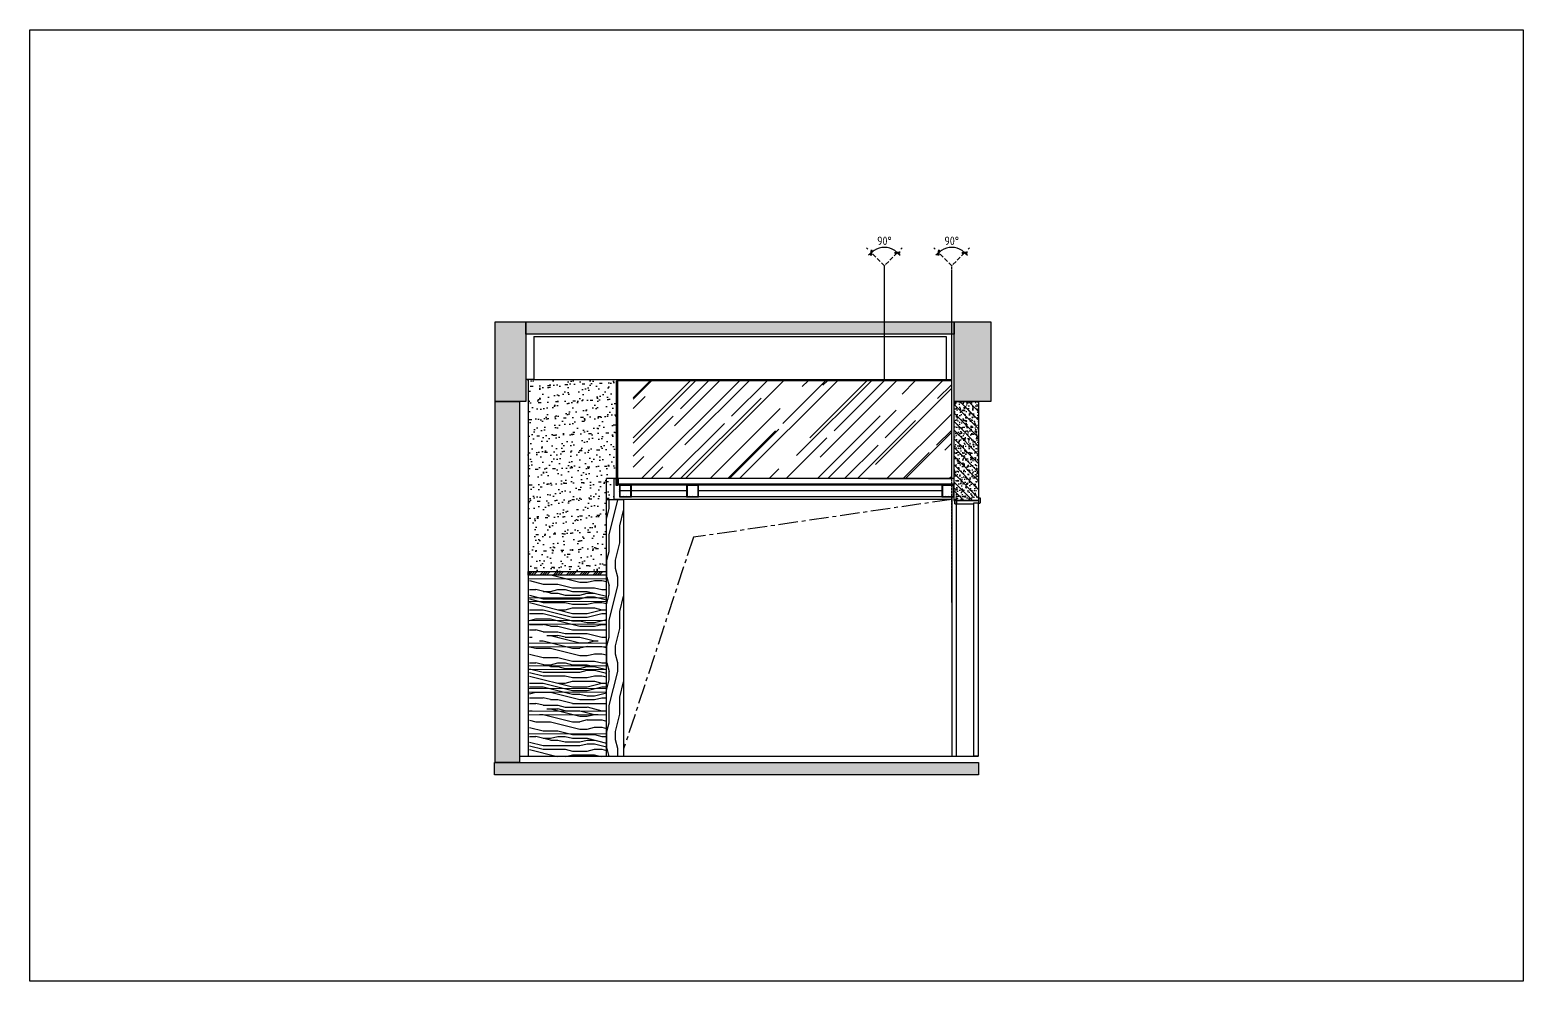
# Model space of a CAD drawing. Header units: millimetres. Extents: x -94739 to 67223, y -48947 to 34737.
# Drawn here: x -30461 to -18262, y -48944 to -41171 of the extents above; entities that cross this region are included whole.
import ezdxf

# ---------------------------------------------------------------- set-up
doc = ezdxf.new("R2010")
doc.units = ezdxf.units.MM
doc.set_wipeout_variables(frame=1)
for name, pattern in [('$1$CENTER', [50.8, 31.75, -6.35, 6.35, -6.35]), ('CENTER2', [28.575, 19.05, -3.175, 3.175, -3.175]), ('DASH', [0.35, 0.25, -0.1])]:
    doc.linetypes.add(name, pattern=pattern)
doc.layers.get('Defpoints').update_dxf_attribs({"color": 250})
for name, color, linetype in [('!PboDT-填充', 250, 'Continuous'), ('!PboDT-填充(点)', 33, 'Continuous'), ('!PboDT-看线', 30, 'Continuous'), ('!PboDT-细线', 134, 'Continuous'), ('_0', 7, 'Continuous'), ('BS-门套', 60, 'Continuous'), ('DOTE', 136, 'CENTER2'), ('DT-常规填充', 250, 'Continuous'), ('DT-深灰填充', 251, 'Continuous'), ('DT-通用', 200, 'Continuous'), ('EL-DIM', 50, 'Continuous'), ('EL-通用', 200, 'Continuous'), ('FF-门', 60, 'Continuous'), ('Xline', 6, 'Continuous'), ('墙体填充', 7, 'Continuous')]:
    doc.layers.add(name, color=color, linetype=linetype)
doc.layers.add('DT-备用', color=7, linetype='Continuous', lineweight=0)
doc.styles.add('CCD-DIM', font='archs.shx')
doc.dimstyles.new('CCD_DIM_40', dxfattribs={"dimscale": 40, "dimtxt": 2.5, "dimasz": 1, "dimexe": 2, "dimexo": 1.5, "dimgap": 0.6, "dimtad": 1, "dimdec": 0, "dimzin": 12, "dimdsep": 46, "dimtxsty": 'CCD-DIM', "dimblk": 'CCD_Dimension_Tick', "dimcen": 0.125, "dimclrd": 44, "dimclre": 44, "dimclrt": 50, "dimadec": 0, "dimazin": 0, "dimtfac": 1, "dimtdec": 0, "dimtix": 1, "dimtmove": 2, "dimatfit": 3, "dimldrblk": 'CCD_Leader_Dot', "dimfxl": 1, "dimtvp": 1, "dimtolj": 1, "dimtzin": 0, "dimarcsym": 0})

# ---------------------------------------------------------------- blocks, each defined once
blk = doc.blocks.new('*U643')
at = {"layer": 'DT-深灰填充'}
blk.add_hatch(color=256, dxfattribs=at).paths.add_polyline_path([(0, -650), (250, -650), (250, 0), (0, 0)])
at = {"layer": 'DT-通用', "color": 200, "ltscale": 10}
blk.add_lwpolyline([(0, -650), (250, -650), (250, 0), (0, 0)], close=True, dxfattribs=at)
blk = doc.blocks.new('*U177')
at = {"layer": 'DT-深灰填充'}
blk.add_hatch(color=256, dxfattribs=at).paths.add_polyline_path([(0, -650), (300, -650), (300, 0), (0, 0)])
at = {"layer": 'DT-通用', "color": 200, "ltscale": 10}
blk.add_lwpolyline([(0, -650), (300, -650), (300, 0), (0, 0)], close=True, dxfattribs=at)
blk = doc.blocks.new('*U641')
at = {"layer": 'DT-深灰填充'}
blk.add_hatch(color=256, dxfattribs=at).paths.add_polyline_path([(0, -100), (3500, -100), (3500, 0), (0, 0)])
at = {"layer": 'DT-通用', "color": 200, "ltscale": 10}
blk.add_lwpolyline([(0, -100), (3500, -100), (3500, 0), (0, 0)], close=True, dxfattribs=at)
blk = doc.blocks.new('*U645')
at = {"layer": 'DT-深灰填充'}
blk.add_hatch(color=256, dxfattribs=at).paths.add_polyline_path([(0, -100), (3956, -100), (3956, 0), (0, 0)])
at = {"layer": 'DT-通用', "color": 200, "ltscale": 10}
blk.add_lwpolyline([(0, -100), (3956, -100), (3956, 0), (0, 0)], close=True, dxfattribs=at)
blk = doc.blocks.new('*U644')
at = {"layer": 'DT-常规填充'}
h = blk.add_hatch(dxfattribs=at)
h.set_pattern_fill('钢筋混凝土', color=256, scale=10, style=0, pattern_type=2)
h.set_pattern_definition([(45, (-188549.607, 177996.64), (-35.355339, 35.355339), []), (50, (-188549.61, 177996.64), (71.726018, -6.275213), [7.5, -82.5]), (355, (-188549.61, 177996.64), (-13.875133, 75.219213), [6, -66]), (100.4514, (-188543.63, 177996.12), (57.850938, 68.943954), [6.37402, -70.114211]), (46.1842, (-188549.61, 178016.64), (106.724105, -16.5519), [11.25, -123.75]), (96.6356, (-188540.71, 178015.26), (93.46627, 97.411787), [9.56103, -105.1713]), (351.1842, (-188549.61, 178016.64), (93.466195, 97.41186), [9, -99]), (21, (-188539.61, 178011.64), (59.690705, -40.261889), [7.5, -82.5]), (326, (-188539.61, 178011.64), (24.331533, 72.515005), [6, -66]), (71.4514, (-188534.63, 178008.29), (84.022263, 32.25305), [6.37402, -70.114211]), (37.5, (-188549.607, 177996.642), (1.2159855, 33.2893854), [0.5, -65.2, 0.5, -67, 0.5, -66.25]), (7.5, (-188549.607, 177996.642), (26.3069537, 39.441171), [0.5, -38.2, 0.5, -63.7, 0.5, -25.25]), (327.5, (-188571.907, 177996.642), (53.3822436, -2.2554872), [0.5, -25, 0.5, -78, 0.5, -103.5]), (317.5, (-188581.907, 177996.64), (58.318617, 10.010498), [0.5, -32.5, 0.5, -51.8, 0.5, -73.5])])
h.paths.add_polyline_path([(-2950, 200), (0, 200), (0, 0), (-2950, 0)])
at = {"layer": 'DT-通用', "color": 200, "ltscale": 10}
blk.add_lwpolyline([(-2950, 200), (0, 200), (0, 0), (-2950, 0)], close=True, dxfattribs=at)
blk = doc.blocks.new('*U181')
at = {"layer": 'DT-常规填充'}
h = blk.add_hatch(dxfattribs=at)
h.set_pattern_fill('钢筋混凝土', color=256, scale=10, style=0, pattern_type=2)
h.set_pattern_definition([(45, (-186409.607, 177996.64), (-35.355339, 35.355339), []), (50, (-186409.61, 177996.64), (71.726018, -6.275213), [7.5, -82.5]), (355, (-186409.61, 177996.64), (-13.875133, 75.219213), [6, -66]), (100.4514, (-186403.63, 177996.12), (57.850938, 68.943954), [6.37402, -70.114211]), (46.1842, (-186409.61, 178016.64), (106.724105, -16.5519), [11.25, -123.75]), (96.6356, (-186400.71, 178015.26), (93.46627, 97.411787), [9.56103, -105.1713]), (351.1842, (-186409.61, 178016.64), (93.466195, 97.41186), [9, -99]), (21, (-186399.61, 178011.64), (59.690705, -40.261889), [7.5, -82.5]), (326, (-186399.61, 178011.64), (24.331533, 72.515005), [6, -66]), (71.4514, (-186394.63, 178008.285), (84.022263, 32.25305), [6.37402, -70.114211]), (37.5, (-186409.607, 177996.64), (1.2159855, 33.2893854), [0.5, -65.2, 0.5, -67, 0.5, -66.25]), (7.5, (-186409.607, 177996.64), (26.3069537, 39.441171), [0.5, -38.2, 0.5, -63.7, 0.5, -25.25]), (327.5, (-186431.907, 177996.64), (53.3822436, -2.2554872), [0.5, -25, 0.5, -78, 0.5, -103.5]), (317.5, (-186441.907, 177996.64), (58.318617, 10.010498), [0.5, -32.5, 0.5, -51.8, 0.5, -73.5])])
h.paths.add_polyline_path([(-810, 200), (0, 200), (0, 0), (-810, 0)])
at = {"layer": 'DT-通用', "color": 200, "ltscale": 10}
blk.add_lwpolyline([(-810, 200), (0, 200), (0, 0), (-810, 0)], close=True, dxfattribs=at)
blk = doc.blocks.new('*U204')
at = {"layer": 'BS-门套', "color": 250}
blk.add_line((-180, -2088), (-180, -30), dxfattribs=at)
at = {"layer": 'BS-门套', "color": 30}
for points in [[(-180, 10), (-180, -30), (-190, -30), (-195, -25), (-195, 10)], [(0, 20), (0, -20), (10, -20), (15, -15), (15, 20)]]:
    blk.add_lwpolyline(points, close=True, dxfattribs=at)
blk.add_lwpolyline([(-180, -20), (-180, 0), (0, 0), (0, -10), (0, -20), (-43, -20), (-43, -30), (-180, -30), (-180, -20), (-180, -20)], dxfattribs=at)
at = {"layer": 'FF-门', "color": 30}
blk.add_lwpolyline([(-41, -2082), (-41, -2085), (0, -2085), (0, -21), (-30, -21), (-30, -21), (-41, -21), (-41, -2082)], dxfattribs=at)
blk = doc.blocks.new('CCD_Dimension_Tick')
at = {"color": 0, "linetype": 'ByBlock'}
for p, q in [((-1.09, 0), (0, 0)), ((0, 0), (1.09, 0))]:
    blk.add_line(p, q, dxfattribs=at)
at = {"color": 0, "linetype": 'Continuous', "const_width": 0.608}
blk.add_lwpolyline([(-0.61, -0.61), (0.61, 0.61)], dxfattribs=at)
blk = doc.blocks.new('*D176')
at = {"layer": 'Defpoints', "color": 0, "linetype": 'ByBlock', "transparency": 16777216}
for p in [(55, 207), (-149, 149, 0), (149, 149, 0), (0, 0, 0), (0, 0, 0)]:
    blk.add_point(p, dxfattribs=at)
at = {"layer": 'EL-DIM', "color": 44, "lineweight": -2, "transparency": 16777216}
for p, q in [((-192, 192), (-208, 208)), ((192, 192), (208, 208))]:
    blk.add_line(p, q, dxfattribs=at)
blk.add_arc((0, 0), 214, 55.7054, 124.2946, dxfattribs=at)
at = {"layer": 'EL-DIM', "color": 44, "linetype": 'ByBlock', "lineweight": -2, "transparency": 16777216, "xscale": 40, "yscale": 40, "zscale": 40}
for p, rotation in [((-152, 152), 219.6473101092126), ((152, 152), 320.3526898907928)]:
    blk.add_blockref('CCD_Dimension_Tick', p, dxfattribs=dict(at, rotation=rotation))
at = {"layer": 'EL-DIM', "color": 50, "linetype": 'ByBlock', "transparency": 16777216, "insert": (0, 290), "char_height": 100, "attachment_point": 5, "style": 'CCD-DIM'}
blk.add_mtext('\\A1;90°', dxfattribs=at)
blk = doc.blocks.new('CCD_Leader_Dot')
at = {"color": 0, "linetype": 'ByBlock'}
blk.add_line((-5, 0), (-10, 0), dxfattribs=at)
at = {"color": 0, "linetype": 'ByBlock', "const_width": 5}
blk.add_lwpolyline([(-2.5, 0, 1), (2.5, 0, 1)], format="xyb", close=True, dxfattribs=at)
blk = doc.blocks.new('*U284')
at = {"color": 3}
blk.add_lwpolyline([(0, 1600), (0, 30), (-10, 30), (-10, 0)], dxfattribs=at)
blk = doc.blocks.new('*D282')
at = {"layer": 'Defpoints', "color": 0, "linetype": 'ByBlock', "transparency": 16777216}
for p in [(55, 207), (-149, 149, 0), (149, 149, 0), (0, 0, 0), (0, 0, 0)]:
    blk.add_point(p, dxfattribs=at)
at = {"layer": 'EL-DIM', "color": 44, "lineweight": -2, "transparency": 16777216}
for p, q in [((-192, 192), (-208, 208)), ((192, 192), (208, 208))]:
    blk.add_line(p, q, dxfattribs=at)
blk.add_arc((0, 0), 214, 55.7054, 124.2946, dxfattribs=at)
at = {"layer": 'EL-DIM', "color": 44, "linetype": 'ByBlock', "lineweight": -2, "transparency": 16777216, "xscale": 40, "yscale": 40, "zscale": 40}
for p, rotation in [((-152, 152), 219.6473101092126), ((152, 152), 320.3526898907928)]:
    blk.add_blockref('CCD_Dimension_Tick', p, dxfattribs=dict(at, rotation=rotation))
at = {"layer": 'EL-DIM', "color": 50, "linetype": 'ByBlock', "transparency": 16777216, "insert": (0, 290), "char_height": 100, "attachment_point": 5, "style": 'CCD-DIM'}
blk.add_mtext('\\A1;90°', dxfattribs=at)
blk = doc.blocks.new('海龙_06251419')
at = {"layer": '!PboDT-填充'}
h = blk.add_hatch(dxfattribs=at)
h.set_pattern_fill('ANSI34', color=250, scale=0.5)
h.set_pattern_definition([(45, (-644.18, -282.5), (-6.73519, 6.73519), []), (45, (-641.935, -282.5), (-6.73519, 6.73519), []), (45, (-639.69, -282.5), (-6.73519, 6.73519), []), (45, (-637.4445, -282.5), (-6.73519, 6.73519), [])])
h.paths.add_polyline_path([(-10, -228), (-8, -228), (-8, -280), (8, -280), (8, -228), (10, -228), (10, -282), (-10, -282)])
h = blk.add_hatch(dxfattribs=at)
h.set_pattern_fill('AR-SAND', color=250, scale=0.05)
h.set_pattern_definition([(37.5, (-647.6797, -223.5378), (-0.0800016, 2.447066), [0, -1.9304, 0, -2.159, 0, -2.06375]), (7.5, (-647.6797, -223.5378), (2.247616, 3.584126), [0, -1.0414, 0, -1.7399, 0, -0.66675]), (327.5, (-649.2418, -223.5378), (3.954962, 0.007186), [0, -0.635, 0, -2.286, 0, -2.9845]), (317.5, (-649.2418, -223.5378), (3.817782, 1.114647), [0, -0.3175, 0, -1.4986, 0, -1.7145])])
edge = h.paths.add_edge_path()
edge.add_arc((-9, -223), 2.55, 293.6044, 351.5627)
edge.add_line((-6, -224), (-6, -279))
edge.add_line((-6, -279), (6, -279))
edge.add_line((6, -279), (6, -226))
edge.add_arc((9, -225), 2.55, 188.4373, 246.4762)
edge.add_line((8, -228), (8, -280))
edge.add_line((8, -280), (-8, -280))
edge.add_line((-8, -280), (-8, -225))
at = {"layer": '!PboDT-填充(点)'}
h = blk.add_hatch(dxfattribs=at)
h.set_pattern_fill('!PYH_GALSSC', color=251, scale=12, angle=270, style=0, pattern_type=2)
h.set_pattern_definition([(315, (6, 357.5), (11.9999, 11.9999), []), (45, (6, 357.5), (-11.9999, 11.9999), [])])
edge = h.paths.add_edge_path()
edge.add_arc((1, 567), 5, 0, 90)
edge.add_line((1, 572), (-1, 572))
edge.add_arc((-1, 567), 5, 90, 180)
edge.add_line((-6, 567), (-6, -279))
edge.add_line((-6, -279), (6, -279))
edge.add_line((6, -279), (6, 567))
at = {"layer": '!PboDT-看线', "color": 136}
blk.add_line((6, -279), (-6, -279), dxfattribs=at)
blk.add_lwpolyline([(6, -279), (6, 567, 0.414214), (1, 572), (-1, 572, 0.414214), (-6, 567), (-6, -279)], format="xyb", dxfattribs=at)
at = {"layer": '!PboDT-细线'}
blk.add_lwpolyline([(8, -228), (8, -280), (-8, -280), (-8, -228), (-10, -228), (-10, -282), (10, -282), (10, -228)], close=True, dxfattribs=at)
blk.add_lwpolyline([(8, -228), (8, -280), (-8, -280), (-8, -228), (-10, -228), (-10, -282), (10, -282), (10, -228)], close=True, dxfattribs=at)
for centre, start, end in [((-9, -225), 293.5238, 351.5627), ((-9, -225), 293.5238, 351.5627), ((9, -225), 188.4373, 246.4762), ((9, -225), 188.4373, 246.4762)]:
    blk.add_arc(centre, 2.55, start, end, dxfattribs=at)
blk = doc.blocks.new('海龙_07245003')
h = blk.add_hatch()
h.set_pattern_fill('ANSI32', color=250, scale=5, style=0)
h.set_pattern_definition([(45, (43918.13, 180120.193), (-33.67596, 33.67596), []), (45, (43940.58, 180120.193), (-33.67596, 33.67596), [])])
h.paths.add_polyline_path([(-45, 45), (45, 45), (45, -45), (-45, -45)], flags=16)
h.paths.add_polyline_path([(-50, 50), (50, 50), (50, -50), (-50, -50)])
at = {"color": 251}
for points in [[(-50, 50), (50, 50), (50, -50), (-50, -50)], [(-45, 45), (45, 45), (45, -45), (-45, -45)]]:
    blk.add_lwpolyline(points, close=True, dxfattribs=at)
blk = doc.blocks.new('*U642')
h = blk.add_hatch()
h.set_pattern_fill('ANSI34', color=250, scale=4, angle=180)
h.set_pattern_definition([(225, (8112.79, 34955.12), (53.88154, -53.88154), []), (225, (8094.83, 34955.12), (53.88154, -53.88154), []), (225, (8076.87, 34955.12), (53.88154, -53.88154), []), (225, (8058.91, 34955.12), (53.88154, -53.88154), [])])
h.paths.add_polyline_path([(0, 30), (640, 30), (640, 0), (0, 0)])
at = {"color": 136}
blk.add_line((0, 30), (640, 30), dxfattribs=at)
at = {"layer": 'DT-通用', "color": 250, "ltscale": 10}
blk.add_lwpolyline([(0, 30), (640, 30), (640, 0), (0, 0)], close=True, dxfattribs=at)
blk = doc.blocks.new('海龍_02134710')
at = {"color": 3}
blk.add_wipeout([(-70, 0), (70, 0), (70, -2100), (-70, -2100)], dxfattribs=at)
h = blk.add_hatch()
h.set_pattern_fill('木饰面', color=250, scale=34.3137, angle=90, pattern_type=2)
h.set_pattern_definition([(90, (35170.94, 49066.4), (-699.9995, 4e-14), [140, -210, 70, -279.9998]), (90, (35153.44, 49556.4), (-699.9995, 4e-14), [140, -559.9996]), (90, (35118.44, 49486.4), (-699.9995, 4e-14), [70, -629.9995]), (90, (35100.94, 49101.4), (-699.9995, 4e-14), [35, -489.9996, 35, -140]), (90, (35065.94, 49346.4), (-699.9995, 4e-14), [140, -210, 35, -314.9998]), (90, (35048.44, 49171.4), (-699.9995, 4e-14), [105, -594.9996]), (90, (35030.94, 49346.4), (-699.9995, 4e-14), [210, -490]), (90, (35013.44, 49136.4), (-699.9995, 4e-14), [140, -559.9996]), (90, (34995.94, 49416.4), (-699.9995, 4e-14), [350, -350]), (90, (34960.94, 49206.4), (-699.9995, 4e-14), [70, -210, 140, -279.9998]), (90, (34943.44, 49696.4), (-699.9995, 4e-14), [140, -559.9996]), (90, (34925.94, 49556.4), (-699.9995, 4e-14), [70, -629.9995]), (90, (34908.44, 49416.4), (-699.9995, 4e-14), [70, -629.9995]), (90, (34890.94, 49066.4), (-699.9995, 4e-14), [140, -559.9996]), (90, (34873.44, 49416.4), (-699.9995, 4e-14), [140, -559.9996]), (90, (34838.44, 49416.4), (-699.9995, 4e-14), [140, -140, 140, -279.9998]), (90, (34803.44, 49276.4), (-699.9995, 4e-14), [70, -349.9997, 140, -140]), (90, (34785.94, 49416.4), (-699.9995, 4e-14), [210, -490]), (90, (34750.94, 49416.4), (-699.9995, 4e-14), [140, -559.9996]), (90, (34733.44, 49136.4), (-699.9995, 4e-14), [210, -279.9998, 70, -140]), (90, (34698.44, 49136.4), (-699.9995, 4e-14), [350, -350]), (90, (34680.94, 49556.4), (-699.9995, 4e-14), [70, -629.9995]), (90, (34663.44, 49346.4), (-699.9995, 4e-14), [140, -559.9996]), (90, (34645.94, 49206.4), (-699.9995, 4e-14), [70, -279.9998, 70, -279.9998]), (90, (34628.44, 49136.4), (-699.9995, 4e-14), [70, -210, 140, -279.9998]), (90, (34610.94, 49276.4), (-699.9995, 4e-14), [70, -349.9997, 70, -210]), (90, (34593.44, 49416.4), (-699.9995, 4e-14), [210, -490]), (90, (34558.44, 49136.4), (-699.9995, 4e-14), [140, -559.9996]), (90, (34540.94, 49486.4), (-699.9995, 4e-14), [70, -629.9995]), (90, (34523.44, 49626.4), (-699.9995, 4e-14), [70, -629.9995]), (104.03624, (35118.44, 49556.37), (-2e-06, 699.9995), [72.1, -2814.072]), (104.03624, (34960.94, 49626.37), (-2e-06, 699.9995), [72.1, -2814.072]), (104.03624, (34540.94, 49556.37), (-2e-06, 699.9995), [72.1, -2814.072]), (104.03624, (34803.44, 49346.37), (-2e-06, 699.9995), [72.1, -2814.072]), (104.03624, (34698.44, 49486.37), (-2e-06, 699.9995), [72.1, -2814.072]), (104.03624, (34750.94, 49556.37), (-2e-06, 699.9995), [72.1, -2814.072]), (104.03624, (34628.44, 49206.37), (-2e-06, 699.9995), [72.1, -2814.072]), (104.03624, (34663.44, 49486.37), (-2e-06, 699.9995), [72.1, -2814.072]), (104.03624, (34925.94, 49626.37), (-2e-06, 699.9995), [144.2, -2741.972]), (104.03624, (34873.44, 49556.37), (-2e-06, 699.9995), [144.2, -2741.972]), (104.03624, (34838.44, 49556.37), (-2e-06, 699.9995), [144.2, -2741.972]), (255.96376, (35065.94, 49346.37), (0.00013, -699.9996), [72.1, -144.2, 72.1, -2597.772]), (255.96376, (34960.94, 49206.37), (-3e-08, -699.9995), [72.1, -2814.072]), (255.96376, (34645.94, 49206.37), (-3e-08, -699.9995), [144.2, -2741.972]), (284.03624, (35153.44, 49556.37), (2e-06, -699.9995), [72.1, -2814.072]), (75.96376, (35153.44, 49696.37), (3e-08, 699.9995), [72.1, -2814.072]), (75.96376, (34908.44, 49486.37), (3e-08, 699.9995), [72.1, -2814.072]), (75.96376, (34785.94, 49626.37), (3e-08, 699.9995), [72.1, -2814.072]), (75.96376, (34733.44, 49346.37), (3e-08, 699.9995), [72.1, -2814.072]), (75.96376, (34645.94, 49276.37), (3e-08, 699.9995), [72.1, -2814.072]), (75.96376, (34610.94, 49346.37), (3e-08, 699.9995), [72.1, -2814.072]), (75.96376, (34733.44, 49346.37), (3e-08, 699.9995), [72.1, -2814.072]), (75.96376, (34628.44, 49556.37), (3e-08, 699.9995), [288.4, -2597.772]), (75.96376, (35100.94, 49136.37), (3e-08, 699.9995), [288.4, -2597.772]), (75.96376, (35048.44, 49206.37), (3e-08, 699.9995), [288.4, -2597.772]), (75.96376, (35013.44, 49276.37), (-0.00013, 699.9996), [72.1, -144.2, 144.2, -2525.672]), (75.96376, (34960.94, 49276.37), (-0.00013, 699.9996), [144.2, -144.2, 144.2, -2453.572]), (75.96376, (34890.94, 49206.37), (3e-08, 699.9995), [288.4, -2597.772]), (75.96376, (34838.44, 49136.37), (3e-08, 699.9995), [288.4, -2597.772]), (75.96376, (34803.44, 49136.37), (3e-08, 699.9995), [288.4, -2597.772]), (75.96376, (34593.44, 49626.37), (3e-08, 699.9995), [72.1, -2814.072]), (75.96377, (34523.44, 49696.37), (-0.00013, 699.9995), [144.2, -2741.972]), (75.96377, (34558.44, 49276.37), (-0.00013, 699.9995), [144.2, -2741.972]), (75.96376, (35170.94, 49206.37), (-1e-05, 699.9995), [288.4, -2597.772]), (75.96376, (34680.94, 49626.37), (-1e-05, 699.9995), [216.3, -2669.872]), (75.96376, (34733.44, 49696.37), (-1e-05, 699.9995), [432.6, -2453.572])])
h.paths.add_polyline_path([(-70, 0), (70, 0), (70, -2100), (-70, -2100)])
blk.add_lwpolyline([(-70, 0), (70, 0), (70, -2100), (-70, -2100)], close=True, dxfattribs=at)
blk = doc.blocks.new('*U175')
at = {"layer": 'DOTE', "color": 251, "linetype": 'DASH', "ltscale": 200}
blk.add_lwpolyline([(149.3, 149.3), (0, 0), (-149.3, 149.3)], dxfattribs=at)
at = {"layer": 'DOTE', "color": 251, "linetype": 'DASH', "ltscale": 50}
blk.add_lwpolyline([(0, -3930), (0, 0)], dxfattribs=at)
at = {"layer": 'EL-DIM', "linetype": 'ByBlock'}
dim = blk.add_angular_dim_2l(base=(55.5, 207.1, 0), line1=((149.3, 149.3), (0, 0)), line2=((0, 0), (-149.3, 149.3)), dimstyle='CCD_DIM_40', override={"dimrnd": 5, "dimzin": 8, "dimfxl": 2}, dxfattribs=at)
dim.commit()
dim.dimension.update_dxf_attribs({"geometry": '*D176', "text_midpoint": (0, 290.5, 0)})
blk = doc.blocks.new('*U281')
at = {"layer": 'DOTE', "color": 251, "linetype": 'DASH', "ltscale": 200}
blk.add_lwpolyline([(149.3, 149.3), (0, 0), (-149.3, 149.3)], dxfattribs=at)
at = {"layer": 'DOTE', "color": 251, "linetype": 'DASH', "ltscale": 50}
blk.add_lwpolyline([(0, -1328.2), (0, 0)], dxfattribs=at)
at = {"layer": 'EL-DIM', "linetype": 'ByBlock'}
dim = blk.add_angular_dim_2l(base=(55.5, 207.1, 0), line1=((149.3, 149.3), (0, 0)), line2=((0, 0), (-149.3, 149.3)), dimstyle='CCD_DIM_40', override={"dimrnd": 5, "dimzin": 8, "dimfxl": 2}, dxfattribs=at)
dim.commit()
dim.dimension.update_dxf_attribs({"geometry": '*D282', "text_midpoint": (0, 290.5, 0)})

msp = doc.modelspace()

# ---------------------------------------------------------------- hatches: boundary and pattern name
at = {"layer": '!PboDT-填充(点)'}
h = msp.add_hatch(dxfattribs=at)
h.set_pattern_fill('!PYH_GALSSC', color=251, scale=12, angle=270, style=0, pattern_type=2)
h.set_pattern_definition([(315, (-365.864, 674.462), (11.999885, 11.999885), []), (45, (-365.864, 674.462), (-11.999885, 11.999885), [])])
edge = h.paths.add_edge_path()
edge.add_arc((-25710.9, -45625.9), 5, 90, 180, ccw=False)
edge.add_line((-25710.9, -45620.9), (-25708.9, -45620.9))
edge.add_arc((-25708.9, -45625.9), 5, 0, 90, ccw=False)
edge.add_line((-25703.9, -45625.9), (-25703.9, -46922.9))
edge.add_line((-25703.9, -46922.9), (-25715.9, -46922.9))
edge.add_line((-25715.9, -46922.9), (-25715.9, -45625.9))
h = msp.add_hatch()
h.set_pattern_fill('AR-SAND', color=250, scale=2, angle=45)
h.set_pattern_definition([(82.5, (-9487.75, -1e-11), (-71.47627, 66.9507), [0, -77.216, 0, -86.36, 0, -82.55]), (52.5, (-9487.75, -1e-11), (-37.8022, 164.94657), [0, -41.656, 0, -69.596, 0, -26.67]), (12.5, (-9531.93, -44.18), (111.65997, 112.06646), [0, -25.4, 0, -91.44, 0, -119.38]), (2.5, (-9531.93, -44.18), (76.45622, 139.51016), [0, -12.7, 0, -59.944, 0, -68.58])])
h.paths.add_polyline_path([(-26389.8, -44027.9), (-25673.4, -44027.9), (-25673.4, -44837.9), (-26389.8, -44837.9)])
h = msp.add_hatch()
h.set_pattern_fill('AR-SAND', color=250, scale=2, angle=45)
h.set_pattern_definition([(82.5, (-377.84, -1e-11), (-71.47627, 66.9507), [0, -77.216, 0, -86.36, 0, -82.55]), (52.5, (-377.84, -1e-11), (-37.8022, 164.94657), [0, -41.656, 0, -69.596, 0, -26.67]), (12.5, (-422.02, -44.18), (111.65997, 112.06646), [0, -25.4, 0, -91.44, 0, -119.38]), (2.5, (-422.02, -44.18), (76.45622, 139.51016), [0, -12.7, 0, -59.944, 0, -68.58])])
h.paths.add_polyline_path([(-25689.9, -44837.9), (-26389.8, -44837.9), (-26389.8, -45597.9), (-25689.9, -45597.9)])
at = {"ltscale": 15}
h = msp.add_hatch(dxfattribs=at)
h.set_pattern_fill('FB木纹中SC300', color=250, scale=150, pattern_type=2)
h.set_pattern_definition([(0, (-31128.2, -19824.45), (0, 600), [120, -180, 60, -240]), (0, (-30708.2, -19809.45), (0, 600), [120, -480]), (0, (-30768.2, -19779.45), (0, 600), [60, -540]), (0, (-31098.2, -19764.45), (0, 600), [30, -420, 30, -120]), (0, (-30888.2, -19734.45), (0, 600), [120, -180, 30, -270]), (0, (-31038.2, -19719.45), (0, 600), [90, -510]), (0, (-30888.2, -19704.45), (0, 600), [180, -420]), (0, (-31068.2, -19689.45), (0, 600), [120, -480]), (0, (-30828.2, -19674.45), (0, 600), [300, -300]), (0, (-31008.2, -19644.45), (0, 600), [60, -180, 120, -240]), (0, (-30588.2, -19629.45), (0, 600), [120, -480]), (0, (-30708.2, -19614.45), (0, 600), [60, -540]), (0, (-30828.2, -19599.45), (0, 600), [60, -540]), (0, (-31128.2, -19584.45), (0, 600), [120, -480]), (0, (-30828.2, -19569.45), (0, 600), [120, -480]), (0, (-30828.2, -19539.45), (0, 600), [120, -120, 120, -240]), (0, (-30948.2, -19509.45), (0, 600), [60, -300, 120, -120]), (0, (-30828.2, -19494.45), (0, 600), [180, -420]), (0, (-30828.2, -19464.45), (0, 600), [120, -480]), (0, (-31068.2, -19449.45), (0, 600), [180, -240, 60, -120]), (0, (-31068.2, -19419.45), (0, 600), [300, -300]), (0, (-30708.2, -19404.45), (0, 600), [60, -540]), (0, (-30888.2, -19389.45), (0, 600), [120, -480]), (0, (-31008.2, -19374.45), (0, 600), [60, -240, 60, -240]), (0, (-31068.2, -19359.45), (0, 600), [60, -180, 120, -240]), (0, (-30948.2, -19344.45), (0, 600), [60, -300, 60, -180]), (0, (-30828.2, -19329.45), (0, 600), [180, -420]), (0, (-31068.2, -19299.45), (0, 600), [120, -480]), (0, (-30768.2, -19284.45), (0, 600), [60, -540]), (0, (-30648.2, -19269.45), (0, 600), [60, -540]), (14.03624, (-30708.2, -19779.45), (600, -2e-08), [61.8, -2412.063]), (14.03624, (-30648.2, -19644.45), (600, -2e-08), [61.8, -2412.063]), (14.03624, (-30708.2, -19284.45), (600, -2e-08), [61.8, -2412.063]), (14.03624, (-30888.2, -19509.45), (600, -2e-08), [61.8, -2412.063]), (14.03624, (-30768.2, -19419.45), (600, -2e-08), [61.8, -2412.063]), (14.03624, (-30708.2, -19464.45), (600, -2e-08), [61.8, -2412.063]), (14.03624, (-31008.2, -19359.45), (600, -2e-08), [61.8, -2412.063]), (14.03624, (-30768.2, -19389.45), (600, -2e-08), [61.8, -2412.063]), (14.03624, (-30648.2, -19614.45), (600, -2e-08), [123.6, -2350.263]), (14.03624, (-30708.2, -19569.45), (600, -2e-08), [123.6, -2350.263]), (14.03624, (-30708.2, -19539.45), (600, -2e-08), [123.6, -2350.263]), (165.96376, (-30888.2, -19734.45), (-600, -2e-08), [61.8, -123.6, 61.8, -2226.6633]), (165.96376, (-31008.2, -19644.45), (-600, -2e-08), [61.8, -2412.063]), (165.96376, (-31008.2, -19374.45), (-600, -2e-08), [123.6, -2350.263]), (194.03624, (-30708.2, -19809.45), (-600, 2e-08), [61.8, -2412.063]), (345.96376, (-30588.2, -19809.45), (600, 2e-08), [61.8, -2412.063]), (345.96376, (-30768.2, -19599.45), (600, 2e-08), [61.8, -2412.063]), (345.96376, (-30648.2, -19494.45), (600, 2e-08), [61.8, -2412.063]), (345.96376, (-30888.2, -19449.45), (600, 2e-08), [61.8, -2412.063]), (345.96376, (-30948.2, -19374.45), (600, 2e-08), [61.8, -2412.063]), (345.96376, (-30888.2, -19344.45), (600, 2e-08), [61.8, -2412.063]), (345.96376, (-30888.2, -19449.45), (600, 2e-08), [61.8, -2412.063]), (345.96376, (-30708.2, -19359.45), (600, 2e-08), [247.2, -2226.663]), (345.96376, (-31068.2, -19764.45), (600, 2e-08), [247.2, -2226.663]), (345.96376, (-31008.2, -19719.45), (600, 2e-08), [247.2, -2226.663]), (345.96376, (-30948.2, -19689.45), (600, 2e-08), [61.8, -123.6, 123.6, -2164.8633]), (345.96376, (-30948.2, -19644.45), (600, 2e-08), [123.6, -123.6, 123.6, -2103.0633]), (345.96376, (-31008.2, -19584.45), (600, 2e-08), [247.2, -2226.663]), (345.96376, (-31068.2, -19539.45), (600, 2e-08), [247.2, -2226.663]), (345.96376, (-31068.2, -19509.45), (600, 2e-08), [247.2, -2226.663]), (345.96376, (-30648.2, -19329.45), (600, 2e-08), [61.8, -2412.063]), (345.96377, (-30588.2, -19269.45), (600, 0.0001), [123.6, -2350.263]), (345.96377, (-30948.2, -19299.45), (600, 0.0001), [123.6, -2350.263]), (345.96376, (-31008.2, -19824.45), (600, 1e-05), [247.2, -2226.663]), (345.96376, (-30648.2, -19404.45), (600, 1e-05), [185.4, -2288.463]), (345.96376, (-30588.2, -19449.45), (600, 1e-05), [370.8, -2103.063])])
h.paths.add_polyline_path([(-25749.8, -47107.9), (-25749.8, -45627.9), (-26379.8, -45627.9), (-26379.8, -47107.9)])
at = {"layer": '墙体填充', "ltscale": 20}
h = msp.add_hatch(dxfattribs=at)
h.set_pattern_fill('AR-RROOF', color=250, scale=10, angle=45)
h.set_pattern_definition([(45, (-9362.85, 0), (215.5261, 574.7364), [3810, -508, 1270, -254]), (45, (-9213.78, 328.68), (-418.48, 59.2697), [762, -83.82, 1524, -190.5]), (45, (-9425.71, 242.47), (813.6112, 1054.28207), [2032, -355.6, 1016, -254])])
h.paths.add_polyline_path([(-22929.9, -44037.9), (-25533, -44037.9), (-25533, -44837.9), (-22929.9, -44837.9)])

# ---------------------------------------------------------------- linework, layer by layer
at = {"layer": '!PboDT-看线', "color": 136}
msp.add_lwpolyline([(-25715.9, -46923), (-25715.9, -45625.9, -0.4142136), (-25710.9, -45620.9), (-25708.9, -45620.9, -0.4142136), (-25703.9, -45625.9), (-25703.9, -46923)], format="xyb", dxfattribs=at)
at = {"color": 3}
for p, q in [((-26344.8, -43677.9), (-25739.8, -43677.9)), ((-25739.8, -43677.9), (-22974.9, -43677.9)), ((-25689.9, -44837.9), (-25749.8, -44837.9)), ((-25689.9, -44837.9), (-25689.9, -45007.9)), ((-22930, -45007.9), (-25689.9, -45007.9)), ((-22910, -44987.9), (-25644.9, -44987.9)), ((-22929.9, -44987.9), (-22929.9, -47107.9)), ((-26389.8, -45597.9), (-26389.8, -47107.9))]:
    msp.add_line(p, q, dxfattribs=at)
at = {"color": 160}
msp.add_line((-22709.9, -47107.9), (-26459.9, -47107.9), dxfattribs=at)
at = {"color": 3}
for points in [[(-26344.8, -43677.9), (-26344.8, -44027.9), (-26409.8, -44027.9)], [(-22974.9, -43677.9), (-22974.9, -44027.9), (-22930, -44027.9)], [(-23479.9, -44027.9), (-23479.9, -44037.9)], [(-22930.2, -44027.9), (-22930.2, -44837.9), (-22929.9, -44807.9)], [(-25749.8, -45007.9), (-25749.8, -44837.9)]]:
    msp.add_lwpolyline(points, dxfattribs=at)
at = {"color": 1, "ltscale": 20}
msp.add_lwpolyline([(-22929.9, -44037.9), (-25662.8, -44037.9)], dxfattribs=at)
at = {"color": 160, "ltscale": 20}
msp.add_lwpolyline([(-22910, -44837.9), (-25689.9, -44837.9)], dxfattribs=at)
at = {"color": 251}
for points in [[(-22910, -44882.9), (-25654.4, -44882.9)], [(-25644.9, -44887.9), (-25097.1, -44887.9), (-25097.1, -44937.9), (-25644.9, -44937.9)]]:
    msp.add_lwpolyline(points, dxfattribs=at)
msp.add_lwpolyline([(-23010, -44937.9), (-24997.1, -44937.9), (-24997.1, -44887.9), (-23010, -44887.9)], close=True, dxfattribs=at)
at = {"color": 5}
msp.add_lwpolyline([(-23609.9, -44837.7), (-22930, -44837.9)], dxfattribs=at)
at = {"layer": '_0', "color": 136, "linetype": '$1$CENTER', "ltscale": 5}
msp.add_lwpolyline([(-22930, -45007.9), (-25040.4, -45317.6), (-25609.8, -47047.1)], dxfattribs=at)
at = {"layer": 'DT-备用', "color": 3, "ltscale": 1.25}
msp.add_line((-25689.9, -46922.9), (-25689.9, -45007.9), dxfattribs=at)
at = {"layer": 'DT-备用', "color": 30, "ltscale": 1.25}
for p, q in [((-26389.8, -46737.9), (-25978.1, -46737.9)), ((-25978.1, -46737.9), (-25749.8, -46737.9)), ((-26389.8, -46922.9), (-25749.8, -46922.9)), ((-25699.9, -46952.9), (-25715.5, -46952.9)), ((-25715.5, -46952.9), (-25715.5, -47107.9)), ((-25699.9, -46922.9), (-25699.9, -46952.9))]:
    msp.add_line(p, q, dxfattribs=at)
for points in [[(-25749.8, -45657.9), (-26389.8, -45657.9), (-26389.8, -45627.9), (-25749.8, -45627.9)], [(-25749.8, -45842.9), (-26389.8, -45842.9), (-26389.8, -45812.9), (-25749.8, -45812.9)], [(-25749.8, -46027.9), (-26389.8, -46027.9), (-26389.8, -45997.9), (-25749.8, -45997.9)], [(-25749.8, -46212.9), (-26389.8, -46212.9), (-26389.8, -46182.9), (-25749.8, -46182.9)], [(-25749.8, -46397.9), (-26389.8, -46397.9), (-26389.8, -46367.9), (-25749.8, -46367.9)], [(-25749.8, -46582.9), (-26389.8, -46582.9), (-26389.8, -46552.9), (-25749.8, -46552.9)], [(-25749.8, -46767.9), (-26389.8, -46767.9), (-26389.8, -46737.9), (-25749.8, -46737.9)]]:
    msp.add_lwpolyline(points, dxfattribs=at)
at = {"layer": 'DT-通用', "ltscale": 300}
msp.add_lwpolyline([(-30460.6, -41170.9), (-18261.7, -41170.9), (-18261.7, -48944.1), (-30460.6, -48944.1)], close=True, dxfattribs=at)
at = {"layer": 'Xline', "color": 3}
msp.add_line((-26344.8, -44027.9), (-22929.9, -44027.9), dxfattribs=at)

# ---------------------------------------------------------------- block references
at = {"xscale": -1}
for name, p in [('*U643', (-26409.8, -43557.9)), ('*U641', (-22909.9, -43557.9)), ('*U177', (-22609.9, -43557.9)), ('*U284', (-26389.8, -45627.9)), ('海龙_07245003', (-25594.9, -44937.9)), ('海龙_07245003', (-25047.1, -44937.9)), ('海龙_07245003', (-22960, -44937.9)), ('*U645', (-22709.9, -47157.9))]:
    msp.add_blockref(name, p, dxfattribs=at)
at = {"color": 136, "ltscale": 300}
msp.add_blockref('海龙_06251419', (-25663.9, -44610.4), dxfattribs=at)
at = {"rotation": 270.0000000000008}
for name, p in [('*U644', (-26659.9, -47157.9)), ('*U181', (-22909.9, -45017.9))]:
    msp.add_blockref(name, p, dxfattribs=at)
for name, p in [('*U204', (-22709.9, -45017.9)), ('*U642', (-26389.8, -45627.9))]:
    msp.add_blockref(name, p)
at = {"layer": 'EL-通用', "ltscale": 0.5, "xscale": 0.7, "yscale": 0.7, "zscale": 0.7}
for name, p in [('*U281', (-23479.9, -43098.2)), ('*U175', (-22929.9, -43098.2))]:
    msp.add_blockref(name, p, dxfattribs=at)

# ---------------------------------------------------------------- next in the draw order: block references
msp.add_blockref('海龍_02134710', (-25679.8, -45007.9))

doc.saveas('drawing.dxf')
